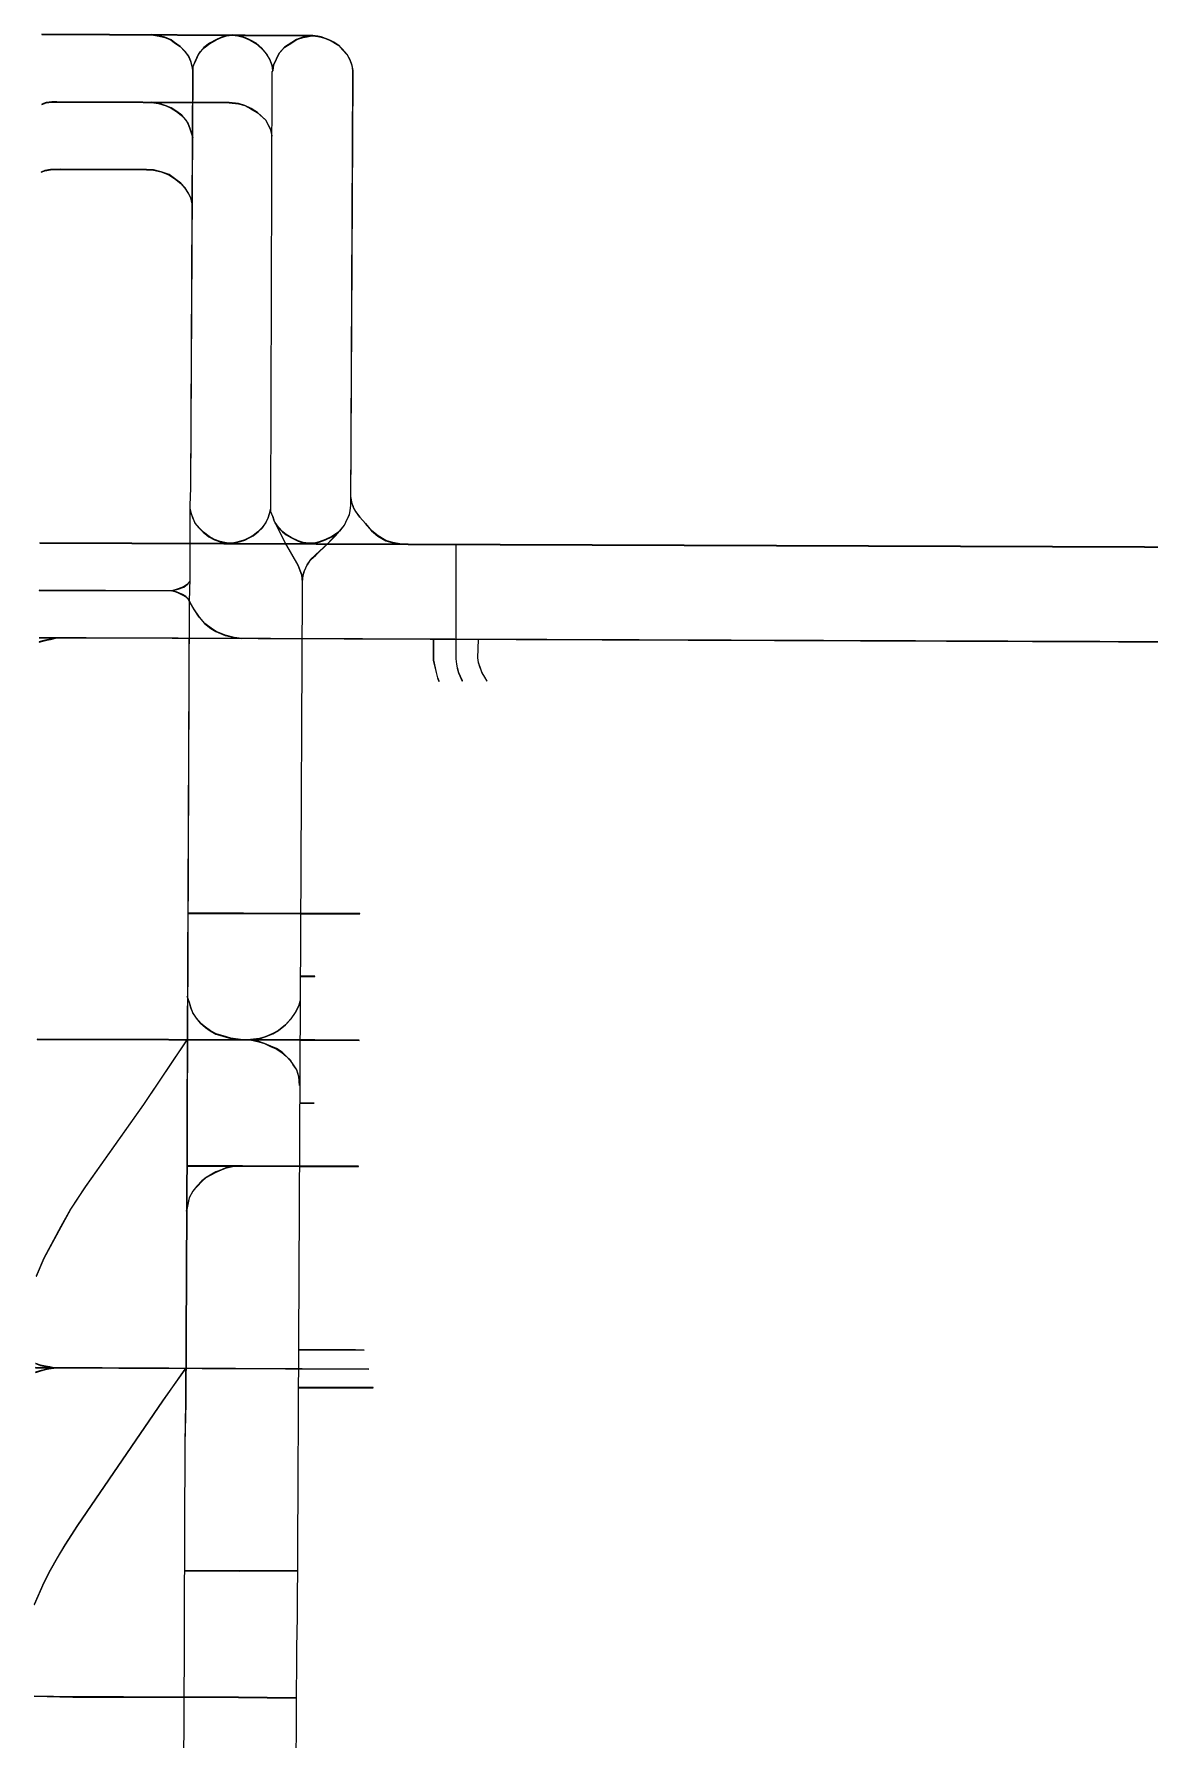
# Model space of a CAD drawing. Extents: x -111941 to -82143, y 25488 to 40303.
# Drawn here: x -100140 to -95713, y 33536 to 40303 of the extents above; entities that cross this region are included whole.
import ezdxf

# ---------------------------------------------------------------- set-up
doc = ezdxf.new("R2010")
doc.units = 0

msp = doc.modelspace()

# ---------------------------------------------------------------- linework, layer by layer
at = {"layer": 'mg_to_dxf', "color": 0}
for points in [[(-99034.06, 40296.32), (-99033.99, 40297.32), (-100108.67, 40302.89), (-100108.68, 40301.89)], [(-99643.84, 40294.94), (-99643.63, 40295.92), (-99674.27, 40301.49), (-99674.45, 40300.5)], [(-99621.61, 40289.38), (-99621.31, 40290.34), (-99643.63, 40295.92), (-99643.84, 40294.94)], [(-99596.66, 40279.68), (-99596.15, 40280.55), (-99621.31, 40290.34), (-99621.61, 40289.38)], [(-99582.78, 40268.58), (-99582.19, 40269.38), (-99596.15, 40280.55), (-99596.66, 40279.68)], [(-99560.53, 40253.28), (-99559.89, 40254.05), (-99582.19, 40269.38), (-99582.78, 40268.58)], [(-99443.01, 40265.78), (-99443.55, 40266.62), (-99465.89, 40249.86), (-99465.22, 40249.12)], [(-99418, 40279.67), (-99418.45, 40280.56), (-99443.55, 40266.62), (-99443.01, 40265.78)], [(-99395.77, 40289.4), (-99396.14, 40290.33), (-99418.45, 40280.56), (-99418, 40279.67)], [(-99376.35, 40296.33), (-99376.58, 40297.31), (-99396.14, 40290.33), (-99395.77, 40289.4)], [(-99354.19, 40299.1), (-99354.19, 40300.11), (-99376.58, 40297.31), (-99376.35, 40296.33)], [(-99332.01, 40296.33), (-99331.83, 40297.31), (-99354.19, 40300.11), (-99354.19, 40299.1)], [(-99309.81, 40290.78), (-99309.48, 40291.73), (-99331.83, 40297.31), (-99332.01, 40296.33)], [(-99282.03, 40278.28), (-99281.58, 40279.17), (-99309.48, 40291.73), (-99309.81, 40290.78)], [(-99259.82, 40265.79), (-99259.24, 40266.61), (-99281.58, 40279.17), (-99282.03, 40278.28)], [(-99237.61, 40246.35), (-99236.91, 40247.06), (-99259.24, 40266.61), (-99259.82, 40265.79)], [(-99117.27, 40268.56), (-99117.82, 40269.4), (-99145.71, 40251.27), (-99145.06, 40250.5)], [(-99097.84, 40281.05), (-99098.27, 40281.96), (-99117.82, 40269.4), (-99117.27, 40268.56)], [(-99072.88, 40289.37), (-99073.12, 40290.35), (-99098.27, 40281.96), (-99097.84, 40281.05)], [(-99056.19, 40292.15), (-99056.4, 40293.13), (-99073.12, 40290.35), (-99072.88, 40289.37)], [(-99045.07, 40294.94), (-99045.25, 40295.92), (-99056.4, 40293.13), (-99056.19, 40292.15)], [(-99033.96, 40296.32), (-99034.09, 40297.32), (-99045.25, 40295.92), (-99045.07, 40294.94)], [(-99014.62, 40293.54), (-99014.45, 40294.53), (-99033.99, 40297.32), (-99034.06, 40296.32)], [(-99000.74, 40290.77), (-99000.49, 40291.74), (-99014.45, 40294.53), (-99014.62, 40293.54)], [(-98984.09, 40285.22), (-98983.73, 40286.15), (-99000.49, 40291.74), (-99000.74, 40290.77)], [(-98967.41, 40278.27), (-98967, 40279.18), (-98983.73, 40286.15), (-98984.09, 40285.22)], [(-98950.75, 40269.94), (-98950.25, 40270.81), (-98967, 40279.18), (-98967.41, 40278.27)], [(-98931.34, 40257.46), (-98930.69, 40258.23), (-98950.25, 40270.81), (-98950.75, 40269.94)], [(-99541.11, 40233.85), (-99540.34, 40234.5), (-99559.89, 40254.05), (-99560.53, 40253.28)], [(-99527.24, 40214.44), (-99526.37, 40214.94), (-99540.34, 40234.5), (-99541.11, 40233.85)], [(-99518.92, 40195.03), (-99517.98, 40195.37), (-99526.37, 40214.94), (-99527.24, 40214.44)], [(-99513.37, 40175.6), (-99512.4, 40175.82), (-99517.98, 40195.37), (-99518.92, 40195.03)], [(-99487.39, 40221.4), (-99488.26, 40221.9), (-99502.2, 40192.62), (-99501.29, 40192.21)], [(-99479.08, 40233.87), (-99479.87, 40234.49), (-99488.26, 40221.9), (-99487.39, 40221.4)], [(-99465.22, 40249.12), (-99465.89, 40249.86), (-99479.87, 40234.49), (-99479.08, 40233.87)], [(-99218.18, 40224.14), (-99217.36, 40224.73), (-99236.91, 40247.06), (-99237.61, 40246.35)], [(-99204.3, 40200.55), (-99203.4, 40200.99), (-99217.36, 40224.73), (-99218.18, 40224.14)], [(-99195.99, 40178.37), (-99195.01, 40178.62), (-99203.4, 40200.99), (-99204.3, 40200.55)], [(-99167.24, 40226.93), (-99168.08, 40227.5), (-99190.42, 40180.03), (-99189.45, 40179.75)], [(-99145.06, 40250.5), (-99145.71, 40251.27), (-99168.08, 40227.5), (-99167.24, 40226.93)], [(-98917.46, 40242.19), (-98916.72, 40242.87), (-98930.69, 40258.23), (-98931.34, 40257.46)], [(-98898.01, 40221.36), (-98897.19, 40221.94), (-98916.72, 40242.87), (-98917.46, 40242.19)], [(-98886.92, 40200.56), (-98886.01, 40200.98), (-98897.19, 40221.94), (-98898.01, 40221.36)], [(-98878.6, 40178.37), (-98877.63, 40178.62), (-98886.01, 40200.98), (-98886.92, 40200.56)], [(-99509.6, 40159.01), (-99510.6, 40159.01), (-99518.95, 38501.11), (-99517.95, 38501.08)], [(-99510.59, 40158.93), (-99509.61, 40159.09), (-99512.4, 40175.82), (-99513.37, 40175.6)], [(-99501.29, 40192.21), (-99502.2, 40192.62), (-99510.6, 40173.03), (-99509.6, 40172.83)], [(-99509.6, 40172.83), (-99510.6, 40173.03), (-99510.6, 40159.01), (-99509.6, 40159.01)], [(-99195, 40153.44), (-99196, 40153.44), (-99201.57, 38418.96), (-99200.57, 38418.96)], [(-99193.23, 40159.09), (-99192.2, 40158.93), (-99195.01, 40178.62), (-99195.99, 40178.37)], [(-99195.95, 40153.66), (-99195.05, 40153.22), (-99192.2, 40158.93), (-99193.23, 40159.09)], [(-99189.45, 40179.75), (-99190.42, 40180.03), (-99193.21, 40159.08), (-99192.22, 40158.94)], [(-99189.45, 40179.75), (-99190.42, 40180.03), (-99190.42, 40180.03), (-99189.45, 40179.75)], [(-98884.18, 38432.92), (-98883.18, 38432.85), (-98874.83, 40138.13), (-98875.83, 40138.13)], [(-98875.83, 40158.97), (-98874.83, 40159.04), (-98877.63, 40178.62), (-98878.6, 40178.37)], [(-98875.83, 40138.13), (-98874.83, 40138.13), (-98874.83, 40159.04), (-98875.83, 40158.97)], [(-100091.84, 40030.45), (-100092.1, 40031.43), (-100108.87, 40024.44), (-100108.48, 40023.52)], [(-100069.67, 40033.23), (-100069.73, 40034.23), (-100092.1, 40031.43), (-100091.84, 40030.45)], [(-100050.21, 40033.23), (-100050.21, 40034.23), (-100069.73, 40034.23), (-100069.67, 40033.23)], [(-99365.36, 40030.44), (-99365.3, 40031.44), (-100050.21, 40034.23), (-100050.21, 40033.23)], [(-99646.63, 40027.67), (-99646.41, 40028.65), (-99674.29, 40032.83), (-99674.43, 40031.84)], [(-99616.07, 40017.94), (-99615.72, 40018.88), (-99646.41, 40028.65), (-99646.63, 40027.67)], [(-99596.64, 40009.62), (-99596.17, 40010.51), (-99615.72, 40018.88), (-99616.07, 40017.94)], [(-99574.42, 39995.73), (-99573.85, 39996.55), (-99596.17, 40010.51), (-99596.64, 40009.62)], [(-99554.98, 39980.46), (-99554.3, 39981.2), (-99573.85, 39996.55), (-99574.42, 39995.73)], [(-99329.23, 40026.27), (-99329.04, 40027.26), (-99365.3, 40031.44), (-99365.36, 40030.44)], [(-99304.26, 40019.34), (-99303.9, 40020.27), (-99329.04, 40027.26), (-99329.23, 40026.27)], [(-99279.26, 40006.84), (-99278.78, 40007.71), (-99303.9, 40020.27), (-99304.26, 40019.34)], [(-99254.27, 39991.56), (-99253.66, 39992.37), (-99278.78, 40007.71), (-99279.26, 40006.84)], [(-99220.96, 39961.03), (-99220.15, 39961.65), (-99253.66, 39992.37), (-99254.27, 39991.56)], [(-99254.27, 39991.56), (-99253.66, 39992.37), (-99253.66, 39992.37), (-99254.27, 39991.56)], [(-99538.34, 39962.43), (-99537.54, 39963.03), (-99554.3, 39981.2), (-99554.98, 39980.46)], [(-99530.04, 39948.59), (-99529.14, 39949.03), (-99537.54, 39963.03), (-99538.34, 39962.43)], [(-99521.71, 39927.76), (-99520.76, 39928.1), (-99529.14, 39949.03), (-99530.04, 39948.59)], [(-99510.58, 39892.98), (-99509.62, 39893.28), (-99520.76, 39928.1), (-99521.71, 39927.76)], [(-99209.86, 39938.84), (-99208.98, 39939.3), (-99220.15, 39961.65), (-99220.96, 39961.03)], [(-99201.54, 39923.58), (-99200.59, 39923.93), (-99208.98, 39939.3), (-99209.86, 39938.84)], [(-99195.99, 39898.59), (-99195.01, 39898.81), (-99200.59, 39923.93), (-99201.54, 39923.58)], [(-100097.4, 39760.4), (-100097.68, 39761.37), (-100111.64, 39755.78), (-100111.27, 39754.85)], [(-100075.21, 39764.56), (-100075.32, 39765.56), (-100097.68, 39761.37), (-100097.4, 39760.4)], [(-100033.5, 39765.95), (-100033.51, 39766.95), (-100075.32, 39765.56), (-100075.21, 39764.56)], [(-99693.86, 39764.56), (-99693.83, 39765.56), (-100033.51, 39766.95), (-100033.5, 39765.95)], [(-99666.08, 39763.17), (-99665.94, 39764.17), (-99693.83, 39765.56), (-99693.86, 39764.56)], [(-99635.52, 39756.23), (-99635.24, 39757.19), (-99665.94, 39764.17), (-99666.08, 39763.17)], [(-99604.99, 39745.13), (-99604.53, 39746.02), (-99635.24, 39757.19), (-99635.52, 39756.23)], [(-99582.78, 39729.86), (-99582.19, 39730.67), (-99604.53, 39746.02), (-99604.99, 39745.13)], [(-99557.77, 39710.4), (-99557.09, 39711.14), (-99582.19, 39730.67), (-99582.78, 39729.86)], [(-99541.13, 39692.38), (-99540.32, 39692.98), (-99557.09, 39711.14), (-99557.77, 39710.4)], [(-99527.24, 39668.77), (-99526.37, 39669.26), (-99540.32, 39692.98), (-99541.13, 39692.38)], [(-99518.92, 39653.52), (-99517.98, 39653.88), (-99526.37, 39669.26), (-99527.24, 39668.77)], [(-99513.37, 39629.92), (-99512.4, 39630.15), (-99517.98, 39653.88), (-99518.92, 39653.52)], [(-99517.95, 38501.08), (-99518.95, 38501.11), (-99521.74, 38434.29), (-99520.74, 38434.27)], [(-99520.74, 38434.27), (-99521.74, 38434.29), (-99521.74, 38141.96), (-99520.74, 38141.94)], [(-98883.19, 38469.17), (-98884.17, 38468.98), (-98878.6, 38441.11), (-98877.63, 38441.36)], [(-98877.63, 38441.36), (-98878.6, 38441.11), (-98875.81, 38432.73), (-98874.86, 38433.04)], [(-99520.76, 38419.1), (-99521.72, 38418.83), (-99516.14, 38399.32), (-99515.19, 38399.63)], [(-99515.19, 38399.63), (-99516.14, 38399.32), (-99510.57, 38383.98), (-99509.63, 38384.34)], [(-99509.63, 38384.34), (-99510.57, 38383.98), (-99502.18, 38363.02), (-99501.31, 38363.54)], [(-99220.99, 38364.93), (-99220.12, 38364.42), (-99211.74, 38382.59), (-99212.67, 38382.95)], [(-99212.67, 38382.95), (-99211.74, 38382.59), (-99206.16, 38399.33), (-99207.11, 38399.62)], [(-99207.11, 38399.62), (-99206.16, 38399.33), (-99200.59, 38418.83), (-99201.55, 38419.1)], [(-99200.57, 38418.96), (-99201.57, 38418.96), (-99201.57, 38407.72), (-99200.57, 38407.94)], [(-99200.57, 38407.94), (-99201.57, 38407.72), (-99193.18, 38389.55), (-99192.25, 38389.91)], [(-99192.25, 38389.91), (-99193.18, 38389.55), (-99187.61, 38371.45), (-99186.68, 38371.82)], [(-99186.68, 38371.82), (-99187.61, 38371.45), (-99143.04, 38283.7), (-99142.16, 38284.17)], [(-98909.17, 38355.2), (-98908.31, 38354.66), (-98897.15, 38378.38), (-98898.06, 38378.81)], [(-98898.06, 38378.81), (-98897.15, 38378.38), (-98888.77, 38396.54), (-98889.73, 38396.84)], [(-98889.73, 38396.84), (-98888.77, 38396.54), (-98885.97, 38413.32), (-98886.96, 38413.47)], [(-98886.96, 38413.47), (-98885.97, 38413.32), (-98883.18, 38432.85), (-98884.18, 38432.92)], [(-98874.86, 38433.04), (-98875.81, 38432.73), (-98873.01, 38424.33), (-98872.09, 38424.73)], [(-98872.09, 38424.73), (-98873.01, 38424.33), (-98864.62, 38408.95), (-98863.77, 38409.49)], [(-98863.77, 38409.49), (-98864.62, 38408.95), (-98847.88, 38386.63), (-98847.1, 38387.26)], [(-98847.1, 38387.26), (-98847.88, 38386.63), (-98825.59, 38361.56), (-98824.84, 38362.22)], [(-99501.31, 38363.54), (-99502.18, 38363.02), (-99485.41, 38343.45), (-99484.68, 38344.13)], [(-99484.68, 38344.13), (-99485.41, 38343.45), (-99468.67, 38326.72), (-99468, 38327.46)], [(-99468, 38327.46), (-99468.67, 38326.72), (-99446.34, 38308.57), (-99445.79, 38309.42)], [(-99445.79, 38309.42), (-99446.34, 38308.57), (-99423.99, 38297.4), (-99423.59, 38298.32)], [(-99304.27, 38296.93), (-99303.89, 38296), (-99287.15, 38304.37), (-99287.6, 38305.26)], [(-99287.6, 38305.26), (-99287.15, 38304.37), (-99270.4, 38312.74), (-99270.94, 38313.59)], [(-99270.94, 38313.59), (-99270.4, 38312.74), (-99250.85, 38328.11), (-99251.51, 38328.86)], [(-99251.51, 38328.86), (-99250.85, 38328.11), (-99234.09, 38344.86), (-99234.86, 38345.51)], [(-99234.86, 38345.51), (-99234.09, 38344.86), (-99220.12, 38364.42), (-99220.99, 38364.93)], [(-99183.97, 38364.98), (-99184.76, 38364.37), (-99170.83, 38346.25), (-99170.06, 38346.9)], [(-99170.06, 38346.9), (-99170.83, 38346.25), (-99154.08, 38328.11), (-99153.4, 38328.85)], [(-99153.4, 38328.85), (-99154.08, 38328.11), (-99140.1, 38316.93), (-99139.54, 38317.76)], [(-99139.54, 38317.76), (-99140.1, 38316.93), (-99120.57, 38305.77), (-99120.09, 38306.65)], [(-99120.09, 38306.65), (-99120.57, 38305.77), (-99092.69, 38291.83), (-99092.29, 38292.75)], [(-98984.1, 38298.32), (-98983.72, 38297.39), (-98958.61, 38308.55), (-98959.1, 38309.43)], [(-98975.91, 38281.51), (-98975.21, 38280.8), (-98944.57, 38312.83), (-98945.3, 38313.51)], [(-98959.1, 38309.43), (-98958.61, 38308.55), (-98933.52, 38325.28), (-98934.07, 38326.11)], [(-98945.3, 38313.51), (-98944.57, 38312.83), (-98927.85, 38330.94), (-98928.61, 38331.59)], [(-98928.61, 38331.59), (-98927.85, 38330.94), (-98908.31, 38354.66), (-98909.17, 38355.2)], [(-98824.84, 38362.22), (-98825.59, 38361.56), (-98800.51, 38332.3), (-98799.81, 38333.01)], [(-98799.81, 38333.01), (-98800.51, 38332.3), (-98775.39, 38311.37), (-98774.82, 38312.19)], [(-98774.82, 38312.19), (-98775.39, 38311.37), (-98744.68, 38293.22), (-98744.28, 38294.14)], [(-94637.97, 38263.95), (-94637.97, 38264.95), (-100117.03, 38284.44), (-100117.03, 38283.44)], [(-99423.59, 38298.32), (-99423.99, 38297.4), (-99401.66, 38289.02), (-99401.38, 38289.98)], [(-99401.38, 38289.98), (-99401.66, 38289.02), (-99376.53, 38283.44), (-99376.39, 38284.43)], [(-99376.39, 38284.43), (-99376.53, 38283.44), (-99354.16, 38282.04), (-99354.23, 38283.05)], [(-99354.23, 38283.05), (-99354.16, 38282.04), (-99340.15, 38284.84), (-99340.39, 38285.81)], [(-99340.39, 38285.81), (-99340.15, 38284.84), (-99320.63, 38290.42), (-99320.93, 38291.37)], [(-99320.93, 38291.37), (-99320.63, 38290.42), (-99303.89, 38296), (-99304.27, 38296.93)], [(-99142.16, 38284.17), (-99143.04, 38283.7), (-99092.94, 38196.03), (-99092.03, 38196.45)], [(-99092.29, 38292.75), (-99092.69, 38291.83), (-99073.12, 38284.84), (-99072.88, 38285.82)], [(-99072.88, 38285.82), (-99073.12, 38284.84), (-99050.76, 38282.04), (-99050.7, 38283.04)], [(-99050.7, 38283.04), (-99050.76, 38282.04), (-99028.38, 38282.04), (-99028.52, 38283.04)], [(-99042.76, 38218.84), (-99041.99, 38218.18), (-99022.55, 38236.24), (-99023.23, 38236.97)], [(-99028.52, 38283.04), (-99028.38, 38282.04), (-99008.81, 38287.64), (-99009.13, 38288.59)], [(-99023.23, 38236.97), (-99022.55, 38236.24), (-98975.21, 38280.8), (-98975.91, 38281.51)], [(-99009.13, 38288.59), (-99008.81, 38287.64), (-98983.72, 38297.39), (-98984.1, 38298.32)], [(-98744.28, 38294.14), (-98744.68, 38293.22), (-98716.76, 38284.84), (-98716.52, 38285.81)], [(-98716.52, 38285.81), (-98716.76, 38284.84), (-98688.9, 38279.27), (-98688.7, 38280.25)], [(-98465.57, 38278.37), (-98466.57, 38278.37), (-98466.57, 38059.82), (-98465.57, 38059.82)], [(-99092.03, 38196.45), (-99092.94, 38196.03), (-99079.06, 38158.54), (-99078.08, 38158.77)], [(-99073.49, 38155.97), (-99072.51, 38155.77), (-99066.96, 38173.78), (-99067.9, 38174.15)], [(-99067.9, 38174.15), (-99066.96, 38173.78), (-99055.86, 38197.38), (-99056.73, 38197.88)], [(-99056.73, 38197.88), (-99055.86, 38197.38), (-99041.99, 38218.18), (-99042.76, 38218.84)], [(-100119.81, 38096.51), (-100119.81, 38095.51), (-99593.55, 38094.12), (-99593.69, 38095.12)], [(-99593.69, 38095.12), (-99593.55, 38094.12), (-99568.41, 38101.1), (-99568.72, 38102.06)], [(-99568.72, 38102.06), (-99568.41, 38101.1), (-99546.06, 38109.49), (-99546.53, 38110.38)], [(-99546.53, 38110.38), (-99546.06, 38109.49), (-99532.04, 38119.3), (-99532.71, 38120.05)], [(-99532.71, 38120.05), (-99532.04, 38119.3), (-99520.86, 38131.87), (-99521.61, 38132.54)], [(-99520.74, 38141.94), (-99521.74, 38141.96), (-99524.52, 38052.87), (-99523.52, 38052.85)], [(-99078.08, 38158.77), (-99079.06, 38158.54), (-99076.28, 38129.4), (-99075.28, 38129.44)], [(-99076.28, 38129.47), (-99075.29, 38129.37), (-99072.51, 38155.77), (-99073.49, 38155.97)], [(-99075.28, 38129.44), (-99076.28, 38129.4), (-99076.28, 38094.62), (-99075.28, 38094.62)], [(-99577.08, 38089.97), (-99576.76, 38090.92), (-99590.69, 38095.1), (-99590.98, 38094.14)], [(-99565.98, 38085.81), (-99565.58, 38086.73), (-99576.76, 38090.92), (-99577.08, 38089.97)], [(-99552.1, 38078.87), (-99551.62, 38079.75), (-99565.58, 38086.73), (-99565.98, 38085.81)], [(-99538.25, 38070.56), (-99537.63, 38071.35), (-99551.62, 38079.75), (-99552.1, 38078.87)], [(-99529.99, 38062.3), (-99529.19, 38062.91), (-99537.63, 38071.35), (-99538.25, 38070.56)], [(-99523.52, 38052.85), (-99524.52, 38052.87), (-99532.87, 36012.13), (-99531.87, 36012.13)], [(-99524.45, 38052.61), (-99523.59, 38053.11), (-99529.19, 38062.91), (-99529.99, 38062.3)], [(-99523.59, 38053.11), (-99524.45, 38052.61), (-99507.74, 38023.36), (-99506.89, 38023.89)], [(-99095.77, 34024.31), (-99094.77, 34024.3), (-99075.28, 38094.62), (-99076.28, 38094.62)], [(-98465.57, 38059.82), (-98466.57, 38059.82), (-98466.57, 37902.52), (-98465.57, 37902.52)], [(-99506.89, 38023.89), (-99507.74, 38023.36), (-99485.44, 37989.91), (-99484.65, 37990.52)], [(-99484.65, 37990.52), (-99485.44, 37989.91), (-99463.11, 37964.79), (-99462.43, 37965.53)], [(-99462.43, 37965.53), (-99463.11, 37964.79), (-99438, 37945.26), (-99437.42, 37946.08)], [(-100105.76, 37895.08), (-100106.02, 37896.04), (-100119.96, 37891.86), (-100119.67, 37890.9)], [(-99933.28, 37907.59), (-99933.28, 37908.59), (-100119.81, 37908.59), (-100119.81, 37907.59)], [(-100089.08, 37899.25), (-100089.3, 37900.22), (-100106.02, 37896.04), (-100105.76, 37895.08)], [(-100075.16, 37902.03), (-100075.37, 37903.01), (-100089.3, 37900.22), (-100089.08, 37899.25)], [(-100050.1, 37907.6), (-100050.32, 37908.57), (-100075.37, 37903.01), (-100075.16, 37902.03)], [(-94813.37, 37888.1), (-94813.37, 37889.1), (-99933.28, 37908.59), (-99933.28, 37907.59)], [(-99437.42, 37946.08), (-99438, 37945.26), (-99418.46, 37932.7), (-99417.99, 37933.59)], [(-99417.99, 37933.59), (-99418.46, 37932.7), (-99382.19, 37917.35), (-99381.88, 37918.31)], [(-99381.88, 37918.31), (-99382.19, 37917.35), (-99345.93, 37908.99), (-99345.75, 37909.97)], [(-99345.75, 37909.97), (-99345.93, 37908.99), (-99315.28, 37904.81), (-99315.15, 37905.8)], [(-98554.66, 37902.52), (-98555.66, 37902.52), (-98555.66, 37818.94), (-98554.66, 37819.05)], [(-98465.57, 37902.52), (-98466.57, 37902.52), (-98466.57, 37839.88), (-98465.57, 37839.88)], [(-98376.48, 37901.11), (-98377.48, 37901.15), (-98380.27, 37828.71), (-98379.26, 37828.77)], [(-98465.57, 37839.88), (-98466.57, 37839.88), (-98466.57, 37824.53), (-98465.57, 37824.6)], [(-98379.26, 37828.77), (-98380.27, 37828.71), (-98377.47, 37810.53), (-98376.49, 37810.76)], [(-98554.66, 37819.05), (-98555.66, 37818.94), (-98544.51, 37770.15), (-98543.54, 37770.39)], [(-98543.54, 37770.39), (-98544.51, 37770.15), (-98538.93, 37749.24), (-98537.98, 37749.55)], [(-98465.57, 37824.6), (-98466.57, 37824.53), (-98463.78, 37803.61), (-98462.79, 37803.76)], [(-98462.79, 37803.76), (-98463.78, 37803.61), (-98460.99, 37788.26), (-98460.02, 37788.48)], [(-98460.02, 37788.48), (-98460.99, 37788.26), (-98455.41, 37768.71), (-98454.46, 37769.05)], [(-98454.46, 37769.05), (-98455.41, 37768.71), (-98441.47, 37736.67), (-98440.56, 37737.06)], [(-98376.49, 37810.76), (-98377.47, 37810.53), (-98371.89, 37792.39), (-98370.94, 37792.7)], [(-98370.94, 37792.7), (-98371.89, 37792.39), (-98363.51, 37768.66), (-98362.61, 37769.11)], [(-98362.61, 37769.11), (-98363.51, 37768.66), (-98352.35, 37751.92), (-98351.5, 37752.44)], [(-98537.98, 37749.55), (-98538.93, 37749.24), (-98533.35, 37735.29), (-98532.43, 37735.66)], [(-98351.5, 37752.44), (-98352.35, 37751.92), (-98344.01, 37736.63), (-98343.13, 37737.11)], [(-99529.59, 36815.84), (-99529.59, 36814.84), (-99309.65, 36814.84), (-99309.64, 36815.84)], [(-99309.64, 36815.84), (-99309.65, 36814.84), (-99084.14, 36813.45), (-99084.13, 36814.45)], [(-99084.13, 36814.45), (-99084.14, 36813.45), (-98847.49, 36813.45), (-98847.49, 36814.45)], [(-99084.14, 36565.27), (-99084.14, 36564.27), (-99025.67, 36564.27), (-99025.67, 36565.27)], [(-99531.9, 36485.59), (-99532.84, 36485.26), (-99524.5, 36461.61), (-99523.54, 36461.91)], [(-99523.54, 36461.91), (-99524.5, 36461.61), (-99518.93, 36442.11), (-99517.98, 36442.43)], [(-99517.98, 36442.43), (-99518.93, 36442.11), (-99510.55, 36419.77), (-99509.65, 36420.23)], [(-99509.65, 36420.23), (-99510.55, 36419.77), (-99496.58, 36398.82), (-99495.78, 36399.42)], [(-99120.72, 36396.65), (-99119.94, 36396.02), (-99103.2, 36421.13), (-99104.05, 36421.65)], [(-99104.05, 36421.65), (-99103.2, 36421.13), (-99089.24, 36446.26), (-99090.17, 36446.64)], [(-99090.17, 36446.64), (-99089.24, 36446.26), (-99083.65, 36467.2), (-99084.62, 36467.46)], [(-99495.78, 36399.42), (-99496.58, 36398.82), (-99479.83, 36379.28), (-99479.12, 36379.98)], [(-99479.12, 36379.98), (-99479.83, 36379.28), (-99460.29, 36362.53), (-99459.68, 36363.32)], [(-99459.68, 36363.32), (-99460.29, 36362.53), (-99440.77, 36348.58), (-99440.23, 36349.43)], [(-99440.23, 36349.43), (-99440.77, 36348.58), (-99418.42, 36336.01), (-99418.03, 36336.94)], [(-99418.03, 36336.94), (-99418.42, 36336.01), (-99390.52, 36327.64), (-99390.25, 36328.61)], [(-99223.51, 36325.81), (-99223.17, 36324.87), (-99192.5, 36337.42), (-99192.93, 36338.32)], [(-99192.93, 36338.32), (-99192.5, 36337.42), (-99170.16, 36349.98), (-99170.72, 36350.81)], [(-99170.72, 36350.81), (-99170.16, 36349.98), (-99142.26, 36372.3), (-99142.94, 36373.04)], [(-99142.94, 36373.04), (-99142.26, 36372.3), (-99119.94, 36396.02), (-99120.72, 36396.65)], [(-99084.14, 36312.31), (-99084.14, 36313.31), (-100128.16, 36316.1), (-100128.17, 36315.1)], [(-99531.96, 36313.93), (-99532.79, 36314.48), (-99705.4, 36056.96), (-99704.57, 36056.39)], [(-99390.25, 36328.61), (-99390.52, 36327.64), (-99359.86, 36319.28), (-99359.66, 36320.26)], [(-99359.66, 36320.26), (-99359.86, 36319.28), (-99320.85, 36313.71), (-99320.71, 36314.7)], [(-99248.53, 36305.37), (-99248.26, 36306.33), (-99281.68, 36314.69), (-99281.93, 36313.72)], [(-99281.86, 36314.7), (-99281.75, 36313.71), (-99245.51, 36317.89), (-99245.72, 36318.87)], [(-99226.3, 36298.42), (-99225.95, 36299.36), (-99248.26, 36306.33), (-99248.53, 36305.37)], [(-99245.72, 36318.87), (-99245.51, 36317.89), (-99223.17, 36324.87), (-99223.51, 36325.81)], [(-99201.27, 36287.3), (-99200.87, 36288.21), (-99225.95, 36299.36), (-99226.3, 36298.42)], [(-99179.03, 36277.57), (-99178.56, 36278.45), (-99200.87, 36288.21), (-99201.27, 36287.3)], [(-99156.83, 36263.69), (-99156.22, 36264.49), (-99178.56, 36278.45), (-99179.03, 36277.57)], [(-99025.67, 36312.31), (-99025.67, 36313.31), (-99084.14, 36313.31), (-99084.14, 36312.31)], [(-98850.28, 36310.92), (-98850.27, 36311.92), (-99025.67, 36313.31), (-99025.67, 36312.31)], [(-99140.16, 36248.42), (-99139.47, 36249.14), (-99156.22, 36264.49), (-99156.83, 36263.69)], [(-99123.51, 36231.76), (-99122.72, 36232.39), (-99139.47, 36249.14), (-99140.16, 36248.42)], [(-99112.39, 36213.7), (-99111.56, 36214.25), (-99122.72, 36232.39), (-99123.51, 36231.76)], [(-99098.51, 36194.26), (-99097.6, 36194.72), (-99111.56, 36214.25), (-99112.39, 36213.7)], [(-99090.2, 36167.94), (-99089.21, 36168.14), (-99097.6, 36194.72), (-99098.51, 36194.26)], [(-99087.42, 36131.81), (-99086.42, 36131.89), (-99089.21, 36168.14), (-99090.2, 36167.94)], [(-99704.57, 36056.39), (-99705.4, 36056.96), (-99936.48, 35731.22), (-99935.65, 35730.66)], [(-99531.87, 36012.13), (-99532.87, 36012.13), (-99532.87, 35907.73), (-99531.87, 35907.73)], [(-99086.92, 36062.75), (-99086.92, 36061.75), (-99028.45, 36061.75), (-99028.45, 36062.75)], [(-99531.87, 35907.73), (-99532.87, 35907.73), (-99538.44, 34872.06), (-99537.44, 34872.05)], [(-99532.37, 35813.57), (-99532.37, 35812.57), (-99312.43, 35812.57), (-99312.43, 35813.57)], [(-99395.77, 35797.29), (-99396.14, 35798.22), (-99418.44, 35789.86), (-99418.01, 35788.95)], [(-99376.31, 35805.63), (-99376.62, 35806.59), (-99396.14, 35798.22), (-99395.77, 35797.29)], [(-99345.73, 35812.58), (-99345.95, 35813.56), (-99376.62, 35806.59), (-99376.31, 35805.63)], [(-99312.43, 35813.57), (-99312.43, 35812.57), (-99086.92, 35811.18), (-99086.92, 35812.18)], [(-99086.92, 35812.18), (-99086.92, 35811.18), (-98853.06, 35811.18), (-98853.06, 35812.18)], [(-99935.65, 35730.66), (-99936.48, 35731.22), (-99994.96, 35642.11), (-99994.1, 35641.59)], [(-99493.02, 35732), (-99493.77, 35732.67), (-99510.52, 35713.13), (-99509.68, 35712.56)], [(-99473.56, 35752.85), (-99474.25, 35753.58), (-99493.77, 35732.67), (-99493.02, 35732)], [(-99456.92, 35766.72), (-99457.49, 35767.55), (-99474.25, 35753.58), (-99473.56, 35752.85)], [(-99418.01, 35788.95), (-99418.44, 35789.86), (-99457.49, 35767.55), (-99456.92, 35766.72)], [(-99456.92, 35766.72), (-99457.49, 35767.55), (-99457.49, 35767.55), (-99456.92, 35766.72)], [(-99523.54, 35686.22), (-99524.49, 35686.57), (-99535.65, 35633.6), (-99534.67, 35633.4)], [(-99509.68, 35712.56), (-99510.52, 35713.13), (-99524.49, 35686.57), (-99523.54, 35686.22)], [(-99994.1, 35641.59), (-99994.96, 35642.11), (-100033.94, 35572.49), (-100033.07, 35572.01)], [(-99534.67, 35633.4), (-99535.65, 35633.6), (-99535.65, 35633.6), (-99534.67, 35633.4)], [(-100033.07, 35572.01), (-100033.94, 35572.49), (-100100.77, 35447.18), (-100099.87, 35446.75)], [(-100099.87, 35446.75), (-100100.77, 35447.18), (-100131.41, 35376.17), (-100130.49, 35375.77)], [(-98864.21, 35083.14), (-98864.18, 35084.14), (-99092.49, 35084.14), (-99092.49, 35083.14)], [(-98830.81, 35081.75), (-98830.76, 35082.75), (-98864.18, 35084.14), (-98864.21, 35083.14)], [(-100133.56, 35029.83), (-100133.9, 35028.88), (-100114.38, 35021.91), (-100114.11, 35022.88)], [(-100116.89, 34999.64), (-100117.17, 35000.6), (-100133.89, 34995.03), (-100133.57, 34994.08)], [(-100133.73, 35013.15), (-100133.73, 35012.15), (-98811.3, 35006.58), (-98811.3, 35007.58)], [(-100094.65, 35005.2), (-100094.86, 35006.18), (-100117.17, 35000.6), (-100116.89, 34999.64)], [(-100114.11, 35022.88), (-100114.38, 35021.91), (-100094.85, 35017.73), (-100094.66, 35018.71)], [(-100080.75, 35007.98), (-100080.92, 35008.97), (-100094.86, 35006.18), (-100094.65, 35005.2)], [(-100094.66, 35018.71), (-100094.85, 35017.73), (-100078.15, 35014.94), (-100077.95, 35015.92)], [(-100061.28, 35010.76), (-100061.42, 35011.75), (-100080.92, 35008.97), (-100080.75, 35007.98)], [(-100077.95, 35015.92), (-100078.15, 35014.94), (-100061.47, 35010.77), (-100061.22, 35011.74)], [(-99537.53, 35010.97), (-99538.35, 35011.55), (-99630.23, 34880.69), (-99629.4, 34880.12)], [(-99092.49, 34933.8), (-99092.49, 34932.8), (-98864.19, 34932.8), (-98864.19, 34933.8)], [(-98864.19, 34933.8), (-98864.19, 34932.8), (-98794.59, 34932.8), (-98794.59, 34933.8)], [(-99629.4, 34880.12), (-99630.23, 34880.69), (-99967.1, 34387.9), (-99966.27, 34387.35)], [(-99537.44, 34872.05), (-99538.44, 34872.06), (-99541.22, 34711.98), (-99540.22, 34711.97)], [(-99540.22, 34711.97), (-99541.22, 34711.98), (-99544.01, 34017.35), (-99543.01, 34017.34)], [(-99966.27, 34387.35), (-99967.1, 34387.9), (-100017.23, 34309.93), (-100016.38, 34309.41)], [(-100016.38, 34309.41), (-100017.23, 34309.93), (-100047.86, 34258.42), (-100046.99, 34257.91)], [(-100046.99, 34257.91), (-100047.86, 34258.42), (-100075.71, 34209.68), (-100074.83, 34209.21)], [(-100074.83, 34209.21), (-100075.71, 34209.68), (-100100.77, 34160.94), (-100099.87, 34160.51)], [(-99543.51, 34208.55), (-99543.51, 34207.55), (-99323.57, 34206.16), (-99323.57, 34207.16)], [(-99323.57, 34207.16), (-99323.57, 34206.16), (-99095.27, 34207.55), (-99095.28, 34208.55)], [(-100099.87, 34160.51), (-100100.77, 34160.94), (-100139.76, 34073.23), (-100138.84, 34072.82)], [(-99543.01, 34017.34), (-99544.01, 34017.35), (-99544.01, 33911.55), (-99543.01, 33911.55)], [(-99098.56, 33901.82), (-99097.56, 33901.79), (-99094.77, 34024.3), (-99095.77, 34024.31)], [(-99543.01, 33911.55), (-99544.01, 33911.55), (-99552.36, 32401.19), (-99551.36, 32401.19)], [(-99123.61, 29128.51), (-99122.61, 29128.51), (-99097.56, 33901.8), (-99098.56, 33901.81)], [(-100139.29, 33710.2), (-100139.31, 33709.2), (-99986.18, 33706.42), (-99986.17, 33707.42)], [(-99986.17, 33707.42), (-99986.18, 33706.42), (-99785.72, 33706.42), (-99785.72, 33707.42)], [(-99785.72, 33707.42), (-99785.72, 33706.42), (-99329.14, 33705.03), (-99329.13, 33706.03)], [(-99329.13, 33706.03), (-99329.14, 33705.03), (-99100.85, 33702.24), (-99100.83, 33703.24)]]:
    msp.add_3dface(points, dxfattribs=at)

doc.saveas('drawing.dxf')
